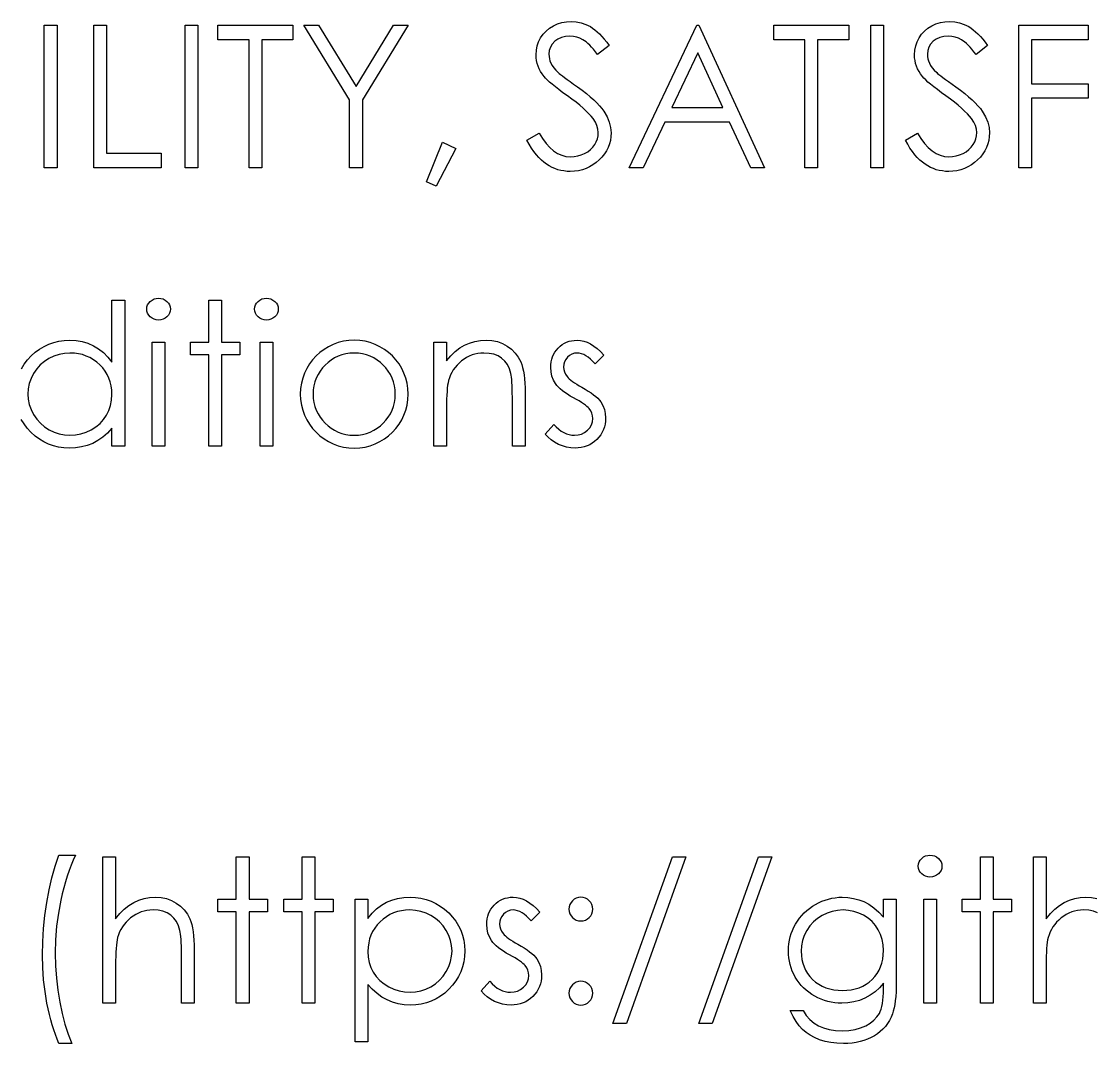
# Model space of a CAD drawing. Header units: millimetres. Extents: x -143 to 157, y 0 to 129.
# Drawn here: x -18.33 to 8.03, y 76.84 to 101.92 of the extents above; entities that cross this region are included whole.
import ezdxf

# ---------------------------------------------------------------- set-up
doc = ezdxf.new("R2010")
doc.units = ezdxf.units.MM

msp = doc.modelspace()

# ---------------------------------------------------------------- linework, layer by layer
at = {"color": 7, "linetype": 'Continuous', "flags": 128}
for points in [[(-17.771, 101.829), (-17.456, 101.829), (-17.456, 101.829), (-17.456, 98.329), (-17.456, 98.329), (-17.771, 98.329), (-17.771, 98.329), (-17.771, 101.829)], [(-16.559, 101.829), (-16.245, 101.829), (-16.245, 101.829), (-16.245, 98.688), (-16.245, 98.688), (-14.899, 98.688), (-14.899, 98.688), (-14.899, 98.329), (-14.899, 98.329), (-16.559, 98.329), (-16.559, 98.329), (-16.559, 101.829)], [(-14.315, 101.829), (-14.001, 101.829), (-14.001, 101.829), (-14.001, 98.329), (-14.001, 98.329), (-14.315, 98.329), (-14.315, 98.329), (-14.315, 101.829)], [(-13.508, 101.47), (-13.508, 101.829), (-13.508, 101.829), (-11.668, 101.829), (-11.668, 101.829), (-11.668, 101.47), (-11.668, 101.47), (-12.431, 101.47), (-12.431, 101.47), (-12.431, 98.329), (-12.431, 98.329), (-12.745, 98.329), (-12.745, 98.329), (-12.745, 101.47), (-12.745, 101.47), (-13.508, 101.47)], [(-11.399, 101.829), (-11.039, 101.829), (-11.039, 101.829), (-10.119, 100.325), (-10.119, 100.325), (-9.201, 101.829), (-9.201, 101.829), (-8.841, 101.829), (-8.841, 101.829), (-9.963, 99.993), (-9.963, 99.993), (-9.963, 98.329), (-9.963, 98.329), (-10.277, 98.329), (-10.277, 98.329), (-10.277, 99.993), (-10.277, 99.993), (-11.399, 101.829)], [(-5.924, 99.004), (-5.628, 99.182), (-5.628, 99.182), (-5.544, 99.045), (-5.456, 98.926), (-5.365, 98.826), (-5.27, 98.744), (-5.173, 98.68), (-5.072, 98.635), (-4.967, 98.607), (-4.86, 98.598), (-4.86, 98.598), (-4.768, 98.603), (-4.679, 98.619), (-4.593, 98.644), (-4.509, 98.68), (-4.432, 98.724), (-4.365, 98.776), (-4.308, 98.834), (-4.26, 98.899), (-4.223, 98.969), (-4.195, 99.041), (-4.18, 99.115), (-4.174, 99.191), (-4.174, 99.191), (-4.182, 99.278), (-4.206, 99.365), (-4.245, 99.45), (-4.3, 99.535), (-4.3, 99.535), (-4.348, 99.595), (-4.404, 99.657), (-4.47, 99.722), (-4.544, 99.791), (-4.627, 99.862), (-4.719, 99.936), (-4.821, 100.013), (-4.931, 100.093), (-4.931, 100.093), (-5.041, 100.172), (-5.14, 100.247), (-5.227, 100.315), (-5.305, 100.377), (-5.371, 100.434), (-5.427, 100.484), (-5.471, 100.53), (-5.504, 100.569), (-5.504, 100.569), (-5.55, 100.632), (-5.59, 100.695), (-5.624, 100.759), (-5.651, 100.826), (-5.673, 100.892), (-5.688, 100.961), (-5.697, 101.031), (-5.7, 101.102), (-5.7, 101.102), (-5.693, 101.213), (-5.672, 101.319), (-5.638, 101.42), (-5.589, 101.516), (-5.528, 101.605), (-5.455, 101.684), (-5.371, 101.752), (-5.277, 101.811), (-5.173, 101.858), (-5.065, 101.892), (-4.954, 101.912), (-4.838, 101.919), (-4.838, 101.919), (-4.714, 101.911), (-4.594, 101.887), (-4.479, 101.847), (-4.368, 101.792), (-4.312, 101.757), (-4.257, 101.715), (-4.2, 101.667), (-4.143, 101.612), (-4.085, 101.551), (-4.026, 101.483), (-3.965, 101.408), (-3.905, 101.326), (-3.905, 101.326), (-4.189, 101.111), (-4.189, 101.111), (-4.241, 101.177), (-4.291, 101.237), (-4.338, 101.291), (-4.385, 101.338), (-4.428, 101.38), (-4.47, 101.417), (-4.511, 101.448), (-4.549, 101.472), (-4.624, 101.511), (-4.704, 101.538), (-4.786, 101.554), (-4.873, 101.56), (-4.873, 101.56), (-4.981, 101.552), (-5.078, 101.528), (-5.165, 101.488), (-5.242, 101.432), (-5.305, 101.364), (-5.35, 101.289), (-5.377, 101.206), (-5.386, 101.117), (-5.386, 101.117), (-5.383, 101.061), (-5.373, 101.005), (-5.359, 100.951), (-5.337, 100.897), (-5.307, 100.842), (-5.267, 100.785), (-5.216, 100.726), (-5.155, 100.664), (-5.155, 100.664), (-5.132, 100.644), (-5.099, 100.618), (-5.056, 100.585), (-5.002, 100.544), (-4.938, 100.497), (-4.864, 100.444), (-4.779, 100.383), (-4.685, 100.316), (-4.685, 100.316), (-4.571, 100.233), (-4.467, 100.152), (-4.372, 100.073), (-4.287, 99.997), (-4.21, 99.923), (-4.143, 99.852), (-4.085, 99.782), (-4.036, 99.715), (-3.959, 99.583), (-3.904, 99.452), (-3.871, 99.319), (-3.86, 99.187), (-3.86, 99.187), (-3.864, 99.093), (-3.878, 99.001), (-3.901, 98.914), (-3.933, 98.829), (-3.974, 98.747), (-4.024, 98.668), (-4.083, 98.593), (-4.152, 98.521), (-4.227, 98.455), (-4.305, 98.398), (-4.388, 98.349), (-4.474, 98.31), (-4.565, 98.279), (-4.66, 98.257), (-4.758, 98.244), (-4.86, 98.239), (-4.86, 98.239), (-4.939, 98.242), (-5.017, 98.251), (-5.093, 98.264), (-5.166, 98.283), (-5.238, 98.308), (-5.308, 98.338), (-5.376, 98.374), (-5.443, 98.415), (-5.507, 98.463), (-5.57, 98.518), (-5.633, 98.581), (-5.694, 98.651), (-5.753, 98.728), (-5.811, 98.813), (-5.868, 98.905), (-5.924, 99.004)], [(-1.706, 101.829), (-0.091, 98.329), (-0.091, 98.329), (-0.432, 98.329), (-0.432, 98.329), (-0.95, 99.451), (-0.95, 99.451), (-2.537, 99.451), (-2.537, 99.451), (-3.069, 98.329), (-3.069, 98.329), (-3.412, 98.329), (-3.412, 98.329), (-1.751, 101.829), (-1.751, 101.829), (-1.706, 101.829)], [(0.133, 101.47), (0.133, 101.829), (0.133, 101.829), (1.973, 101.829), (1.973, 101.829), (1.973, 101.47), (1.973, 101.47), (1.21, 101.47), (1.21, 101.47), (1.21, 98.329), (1.21, 98.329), (0.896, 98.329), (0.896, 98.329), (0.896, 101.47), (0.896, 101.47), (0.133, 101.47)], [(2.512, 101.829), (2.826, 101.829), (2.826, 101.829), (2.826, 98.329), (2.826, 98.329), (2.512, 98.329), (2.512, 98.329), (2.512, 101.829)], [(3.364, 99.004), (3.66, 99.182), (3.66, 99.182), (3.745, 99.045), (3.832, 98.926), (3.924, 98.826), (4.018, 98.744), (4.116, 98.68), (4.217, 98.635), (4.321, 98.607), (4.428, 98.598), (4.428, 98.598), (4.52, 98.603), (4.609, 98.619), (4.696, 98.644), (4.779, 98.68), (4.856, 98.724), (4.923, 98.776), (4.981, 98.834), (5.029, 98.899), (5.066, 98.969), (5.093, 99.041), (5.109, 99.115), (5.114, 99.191), (5.114, 99.191), (5.106, 99.278), (5.083, 99.365), (5.043, 99.45), (4.989, 99.535), (4.989, 99.535), (4.941, 99.595), (4.885, 99.657), (4.819, 99.722), (4.745, 99.791), (4.661, 99.862), (4.569, 99.936), (4.468, 100.013), (4.358, 100.093), (4.358, 100.093), (4.248, 100.172), (4.149, 100.247), (4.061, 100.315), (3.984, 100.377), (3.917, 100.434), (3.862, 100.484), (3.818, 100.53), (3.784, 100.569), (3.784, 100.569), (3.739, 100.632), (3.699, 100.695), (3.665, 100.759), (3.638, 100.826), (3.616, 100.892), (3.6, 100.961), (3.591, 101.031), (3.588, 101.102), (3.588, 101.102), (3.595, 101.213), (3.617, 101.319), (3.651, 101.42), (3.699, 101.516), (3.761, 101.605), (3.833, 101.684), (3.917, 101.752), (4.012, 101.811), (4.115, 101.858), (4.223, 101.892), (4.334, 101.912), (4.451, 101.919), (4.451, 101.919), (4.574, 101.911), (4.694, 101.887), (4.809, 101.847), (4.921, 101.792), (4.976, 101.757), (5.031, 101.715), (5.088, 101.667), (5.146, 101.612), (5.204, 101.551), (5.263, 101.483), (5.323, 101.408), (5.383, 101.326), (5.383, 101.326), (5.099, 101.111), (5.099, 101.111), (5.048, 101.177), (4.998, 101.237), (4.95, 101.291), (4.904, 101.338), (4.86, 101.38), (4.818, 101.417), (4.778, 101.448), (4.74, 101.472), (4.664, 101.511), (4.585, 101.538), (4.502, 101.554), (4.416, 101.56), (4.416, 101.56), (4.308, 101.552), (4.21, 101.528), (4.123, 101.488), (4.046, 101.432), (3.983, 101.364), (3.938, 101.289), (3.912, 101.206), (3.903, 101.117), (3.903, 101.117), (3.905, 101.061), (3.915, 101.005), (3.93, 100.951), (3.952, 100.897), (3.982, 100.842), (4.022, 100.785), (4.072, 100.726), (4.133, 100.664), (4.133, 100.664), (4.156, 100.644), (4.189, 100.618), (4.233, 100.585), (4.287, 100.544), (4.351, 100.497), (4.425, 100.444), (4.509, 100.383), (4.604, 100.316), (4.604, 100.316), (4.717, 100.233), (4.822, 100.152), (4.916, 100.073), (5.002, 99.997), (5.078, 99.923), (5.146, 99.852), (5.204, 99.782), (5.252, 99.715), (5.329, 99.583), (5.384, 99.452), (5.417, 99.319), (5.428, 99.187), (5.428, 99.187), (5.424, 99.093), (5.41, 99.001), (5.388, 98.914), (5.355, 98.829), (5.315, 98.747), (5.264, 98.668), (5.205, 98.593), (5.137, 98.521), (5.062, 98.455), (4.983, 98.398), (4.9, 98.349), (4.814, 98.31), (4.724, 98.279), (4.629, 98.257), (4.531, 98.244), (4.428, 98.239), (4.428, 98.239), (4.349, 98.242), (4.271, 98.251), (4.196, 98.264), (4.122, 98.283), (4.051, 98.308), (3.98, 98.338), (3.912, 98.374), (3.846, 98.415), (3.781, 98.463), (3.718, 98.518), (3.656, 98.581), (3.595, 98.651), (3.535, 98.728), (3.477, 98.813), (3.42, 98.905), (3.364, 99.004)], [(6.146, 101.829), (7.851, 101.829), (7.851, 101.829), (7.851, 101.47), (7.851, 101.47), (6.46, 101.47), (6.46, 101.47), (6.46, 100.393), (6.46, 100.393), (7.851, 100.393), (7.851, 100.393), (7.851, 100.034), (7.851, 100.034), (6.46, 100.034), (6.46, 100.034), (6.46, 98.329), (6.46, 98.329), (6.146, 98.329), (6.146, 98.329), (6.146, 101.829)], [(-1.732, 101.147), (-2.366, 99.81), (-2.366, 99.81), (-1.115, 99.81), (-1.115, 99.81), (-1.732, 101.147)], [(-7.995, 98.957), (-7.674, 98.802), (-7.674, 98.802), (-8.157, 97.88), (-8.157, 97.88), (-8.392, 97.983), (-8.392, 97.983), (-7.995, 98.957)], [(-15.796, 95.085), (-15.796, 91.496), (-15.796, 91.496), (-16.11, 91.496), (-16.11, 91.496), (-16.11, 91.938), (-16.11, 91.938), (-16.219, 91.82), (-16.333, 91.719), (-16.455, 91.635), (-16.583, 91.568), (-16.717, 91.517), (-16.856, 91.48), (-17.003, 91.458), (-17.155, 91.451), (-17.155, 91.451), (-17.29, 91.457), (-17.421, 91.475), (-17.546, 91.506), (-17.667, 91.548), (-17.782, 91.602), (-17.893, 91.669), (-17.998, 91.747), (-18.098, 91.839), (-18.19, 91.938), (-18.269, 92.043), (-18.336, 92.153)], [(-18.334, 93.4), (-18.267, 93.509), (-18.187, 93.613), (-18.094, 93.712), (-17.993, 93.802), (-17.887, 93.881), (-17.776, 93.948), (-17.66, 94.002), (-17.538, 94.044), (-17.412, 94.074), (-17.281, 94.092), (-17.145, 94.098), (-17.145, 94.098), (-16.989, 94.09), (-16.84, 94.065), (-16.699, 94.022), (-16.566, 93.963), (-16.44, 93.887), (-16.322, 93.795), (-16.213, 93.685), (-16.11, 93.558), (-16.11, 93.558), (-16.11, 95.085), (-16.11, 95.085), (-15.796, 95.085)], [(-14.967, 95.13), (-14.909, 95.125), (-14.855, 95.111), (-14.805, 95.085), (-14.761, 95.051), (-14.723, 95.01), (-14.696, 94.963), (-14.68, 94.914), (-14.674, 94.86), (-14.674, 94.86), (-14.68, 94.807), (-14.696, 94.758), (-14.723, 94.712), (-14.761, 94.671), (-14.805, 94.637), (-14.855, 94.611), (-14.909, 94.597), (-14.967, 94.592), (-14.967, 94.592), (-15.025, 94.597), (-15.077, 94.611), (-15.127, 94.637), (-15.172, 94.671), (-15.209, 94.712), (-15.236, 94.758), (-15.252, 94.807), (-15.258, 94.86), (-15.258, 94.86), (-15.252, 94.914), (-15.236, 94.963), (-15.209, 95.01), (-15.172, 95.051), (-15.127, 95.085), (-15.077, 95.111), (-15.025, 95.125), (-14.967, 95.13)], [(-13.732, 95.085), (-13.418, 95.085), (-13.418, 95.085), (-13.418, 94.053), (-13.418, 94.053), (-12.969, 94.053), (-12.969, 94.053), (-12.969, 93.739), (-12.969, 93.739), (-13.418, 93.739), (-13.418, 93.739), (-13.418, 91.496), (-13.418, 91.496), (-13.732, 91.496), (-13.732, 91.496), (-13.732, 93.739), (-13.732, 93.739), (-14.181, 93.739), (-14.181, 93.739), (-14.181, 94.053), (-14.181, 94.053), (-13.732, 94.053), (-13.732, 94.053), (-13.732, 95.085)], [(-12.32, 95.13), (-12.262, 95.125), (-12.208, 95.111), (-12.158, 95.085), (-12.113, 95.051), (-12.075, 95.01), (-12.049, 94.963), (-12.033, 94.914), (-12.027, 94.86), (-12.027, 94.86), (-12.033, 94.807), (-12.049, 94.758), (-12.075, 94.712), (-12.113, 94.671), (-12.158, 94.637), (-12.208, 94.611), (-12.262, 94.597), (-12.32, 94.592), (-12.32, 94.592), (-12.377, 94.597), (-12.43, 94.611), (-12.48, 94.637), (-12.525, 94.671), (-12.562, 94.712), (-12.589, 94.758), (-12.605, 94.807), (-12.61, 94.86), (-12.61, 94.86), (-12.605, 94.914), (-12.589, 94.963), (-12.562, 95.01), (-12.525, 95.051), (-12.48, 95.085), (-12.43, 95.111), (-12.377, 95.125), (-12.32, 95.13)], [(-15.123, 94.053), (-14.809, 94.053), (-14.809, 94.053), (-14.809, 91.496), (-14.809, 91.496), (-15.123, 91.496), (-15.123, 91.496), (-15.123, 94.053)], [(-12.476, 94.053), (-12.162, 94.053), (-12.162, 94.053), (-12.162, 91.496), (-12.162, 91.496), (-12.476, 91.496), (-12.476, 91.496), (-12.476, 94.053)], [(-8.213, 94.053), (-7.899, 94.053), (-7.899, 94.053), (-7.899, 93.592), (-7.899, 93.592), (-7.796, 93.715), (-7.688, 93.821), (-7.574, 93.908), (-7.455, 93.978), (-7.331, 94.03), (-7.201, 94.068), (-7.066, 94.091), (-6.926, 94.098), (-6.926, 94.098), (-6.784, 94.089), (-6.651, 94.063), (-6.526, 94.017), (-6.41, 93.954), (-6.304, 93.875), (-6.213, 93.784), (-6.137, 93.68), (-6.076, 93.564), (-6.051, 93.499), (-6.03, 93.425), (-6.011, 93.342), (-5.996, 93.251), (-5.985, 93.152), (-5.976, 93.044), (-5.971, 92.927), (-5.969, 92.802), (-5.969, 92.802), (-5.969, 91.496), (-5.969, 91.496), (-6.283, 91.496), (-6.283, 91.496), (-6.283, 92.699), (-6.283, 92.699), (-6.284, 92.803), (-6.285, 92.899), (-6.288, 92.985), (-6.292, 93.063), (-6.298, 93.131), (-6.304, 93.19), (-6.312, 93.24), (-6.32, 93.281), (-6.32, 93.281), (-6.356, 93.399), (-6.406, 93.501), (-6.469, 93.587), (-6.546, 93.658), (-6.635, 93.713), (-6.738, 93.753), (-6.853, 93.776), (-6.98, 93.784), (-6.98, 93.784), (-7.056, 93.781), (-7.13, 93.772), (-7.202, 93.757), (-7.271, 93.736), (-7.339, 93.708), (-7.405, 93.675), (-7.469, 93.635), (-7.531, 93.589), (-7.589, 93.539), (-7.641, 93.486), (-7.689, 93.43), (-7.732, 93.371), (-7.769, 93.31), (-7.801, 93.245), (-7.829, 93.177), (-7.85, 93.107), (-7.85, 93.107), (-7.862, 93.055), (-7.871, 92.993), (-7.88, 92.922), (-7.887, 92.841), (-7.892, 92.751), (-7.896, 92.65), (-7.898, 92.54), (-7.899, 92.42), (-7.899, 92.42), (-7.899, 91.496), (-7.899, 91.496), (-8.213, 91.496), (-8.213, 91.496), (-8.213, 94.053)], [(-4.04, 93.734), (-4.253, 93.515), (-4.253, 93.515), (-4.309, 93.578), (-4.365, 93.633), (-4.421, 93.679), (-4.476, 93.717), (-4.531, 93.746), (-4.586, 93.767), (-4.641, 93.78), (-4.695, 93.784), (-4.695, 93.784), (-4.76, 93.778), (-4.821, 93.758), (-4.878, 93.726), (-4.929, 93.68), (-4.972, 93.626), (-5.002, 93.569), (-5.021, 93.507), (-5.027, 93.44), (-5.027, 93.44), (-5.021, 93.38), (-5.005, 93.321), (-4.978, 93.264), (-4.94, 93.208), (-4.94, 93.208), (-4.915, 93.179), (-4.885, 93.15), (-4.848, 93.118), (-4.805, 93.086), (-4.756, 93.052), (-4.702, 93.018), (-4.641, 92.981), (-4.575, 92.944), (-4.575, 92.944), (-4.493, 92.898), (-4.419, 92.852), (-4.351, 92.807), (-4.29, 92.762), (-4.236, 92.717), (-4.188, 92.673), (-4.148, 92.629), (-4.114, 92.585), (-4.114, 92.585), (-4.062, 92.495), (-4.024, 92.399), (-4.003, 92.297), (-3.995, 92.19), (-3.995, 92.19), (-3.998, 92.114), (-4.008, 92.041), (-4.025, 91.971), (-4.048, 91.904), (-4.079, 91.84), (-4.115, 91.779), (-4.159, 91.721), (-4.209, 91.665), (-4.265, 91.615), (-4.323, 91.571), (-4.385, 91.535), (-4.45, 91.505), (-4.519, 91.481), (-4.591, 91.464), (-4.666, 91.454), (-4.744, 91.451), (-4.744, 91.451), (-4.85, 91.456), (-4.953, 91.474), (-5.054, 91.503), (-5.153, 91.543), (-5.246, 91.593), (-5.331, 91.653), (-5.408, 91.721), (-5.476, 91.797), (-5.476, 91.797), (-5.267, 92.034), (-5.267, 92.034), (-5.207, 91.971), (-5.146, 91.916), (-5.084, 91.87), (-5.021, 91.832), (-4.958, 91.803), (-4.892, 91.782), (-4.827, 91.769), (-4.76, 91.765), (-4.76, 91.765), (-4.67, 91.773), (-4.587, 91.796), (-4.51, 91.834), (-4.441, 91.888), (-4.383, 91.951), (-4.342, 92.022), (-4.317, 92.096), (-4.309, 92.177), (-4.309, 92.177), (-4.315, 92.243), (-4.331, 92.306), (-4.357, 92.365), (-4.395, 92.42), (-4.395, 92.42), (-4.42, 92.447), (-4.451, 92.476), (-4.49, 92.507), (-4.535, 92.539), (-4.587, 92.573), (-4.646, 92.608), (-4.711, 92.645), (-4.783, 92.684), (-4.783, 92.684), (-4.861, 92.728), (-4.932, 92.772), (-4.997, 92.817), (-5.056, 92.86), (-5.108, 92.904), (-5.152, 92.947), (-5.192, 92.991), (-5.224, 93.033), (-5.224, 93.033), (-5.275, 93.122), (-5.312, 93.218), (-5.334, 93.319), (-5.341, 93.427), (-5.341, 93.427), (-5.338, 93.498), (-5.33, 93.565), (-5.315, 93.63), (-5.295, 93.692), (-5.27, 93.75), (-5.238, 93.805), (-5.201, 93.858), (-5.158, 93.907), (-5.11, 93.952), (-5.06, 93.99), (-5.007, 94.023), (-4.95, 94.051), (-4.891, 94.072), (-4.828, 94.086), (-4.763, 94.095), (-4.695, 94.098), (-4.695, 94.098), (-4.613, 94.093), (-4.532, 94.076), (-4.45, 94.047), (-4.368, 94.007), (-4.287, 93.956), (-4.205, 93.894), (-4.122, 93.82), (-4.04, 93.734)], [(-17.141, 93.784), (-17.278, 93.776), (-17.41, 93.751), (-17.536, 93.71), (-17.658, 93.652), (-17.77, 93.58), (-17.87, 93.494), (-17.958, 93.395), (-18.035, 93.282), (-18.096, 93.162), (-18.139, 93.037), (-18.166, 92.909), (-18.174, 92.778), (-18.174, 92.778), (-18.165, 92.648), (-18.139, 92.52), (-18.095, 92.395), (-18.033, 92.273), (-17.956, 92.16), (-17.868, 92.059), (-17.767, 91.972), (-17.654, 91.899), (-17.533, 91.84), (-17.407, 91.799), (-17.278, 91.773), (-17.144, 91.765), (-17.144, 91.765), (-17.008, 91.773), (-16.875, 91.798), (-16.747, 91.839), (-16.622, 91.897), (-16.506, 91.97), (-16.404, 92.054), (-16.317, 92.15), (-16.243, 92.257), (-16.185, 92.374), (-16.143, 92.499), (-16.119, 92.63), (-16.11, 92.769), (-16.11, 92.769), (-16.115, 92.875), (-16.129, 92.976), (-16.152, 93.074), (-16.185, 93.166), (-16.227, 93.255), (-16.278, 93.339), (-16.338, 93.418), (-16.408, 93.493), (-16.485, 93.561), (-16.565, 93.621), (-16.651, 93.671), (-16.74, 93.711), (-16.834, 93.744), (-16.932, 93.766), (-17.034, 93.78), (-17.141, 93.784)], [(-17.412, 81.464), (-17.008, 81.464), (-17.008, 81.464), (-17.062, 81.343), (-17.114, 81.217), (-17.163, 81.086), (-17.209, 80.951), (-17.253, 80.81), (-17.294, 80.664), (-17.332, 80.514), (-17.367, 80.359), (-17.426, 80.04), (-17.468, 79.718), (-17.493, 79.389), (-17.501, 79.056), (-17.501, 79.056), (-17.494, 78.748), (-17.475, 78.445), (-17.441, 78.149), (-17.394, 77.857), (-17.335, 77.577), (-17.266, 77.315), (-17.186, 77.07), (-17.097, 76.842), (-17.097, 76.842), (-17.412, 76.842), (-17.412, 76.842), (-17.456, 76.949), (-17.499, 77.061), (-17.539, 77.177), (-17.577, 77.298), (-17.613, 77.424), (-17.646, 77.554), (-17.677, 77.689), (-17.706, 77.828), (-17.754, 78.115), (-17.788, 78.408), (-17.808, 78.707), (-17.815, 79.011), (-17.815, 79.011), (-17.809, 79.34), (-17.789, 79.665), (-17.757, 79.985), (-17.712, 80.301), (-17.655, 80.609), (-17.585, 80.906), (-17.504, 81.19), (-17.412, 81.464)], [(3.968, 81.464), (4.027, 81.459), (4.081, 81.444), (4.13, 81.419), (4.175, 81.384), (4.213, 81.343), (4.24, 81.297), (4.256, 81.247), (4.262, 81.193), (4.262, 81.193), (4.256, 81.14), (4.24, 81.091), (4.213, 81.046), (4.175, 81.004), (4.13, 80.97), (4.081, 80.945), (4.027, 80.93), (3.968, 80.925), (3.968, 80.925), (3.911, 80.93), (3.858, 80.945), (3.809, 80.97), (3.764, 81.004), (3.727, 81.046), (3.7, 81.091), (3.684, 81.14), (3.678, 81.193), (3.678, 81.193), (3.684, 81.247), (3.7, 81.297), (3.727, 81.343), (3.764, 81.384), (3.809, 81.419), (3.858, 81.444), (3.911, 81.459), (3.968, 81.464)], [(-16.335, 81.419), (-16.021, 81.419), (-16.021, 81.419), (-16.021, 79.904), (-16.021, 79.904), (-15.917, 80.028), (-15.807, 80.135), (-15.694, 80.226), (-15.575, 80.3), (-15.45, 80.357), (-15.321, 80.399), (-15.187, 80.423), (-15.047, 80.432), (-15.047, 80.432), (-14.906, 80.422), (-14.773, 80.396), (-14.648, 80.35), (-14.531, 80.287), (-14.426, 80.209), (-14.335, 80.118), (-14.259, 80.014), (-14.198, 79.899), (-14.173, 79.834), (-14.151, 79.759), (-14.133, 79.677), (-14.118, 79.586), (-14.106, 79.486), (-14.098, 79.378), (-14.092, 79.261), (-14.091, 79.135), (-14.091, 79.135), (-14.091, 77.829), (-14.091, 77.829), (-14.405, 77.829), (-14.405, 77.829), (-14.405, 79.032), (-14.405, 79.032), (-14.406, 79.137), (-14.407, 79.232), (-14.41, 79.318), (-14.414, 79.396), (-14.419, 79.464), (-14.425, 79.523), (-14.433, 79.573), (-14.442, 79.614), (-14.442, 79.614), (-14.479, 79.732), (-14.53, 79.834), (-14.593, 79.92), (-14.669, 79.991), (-14.758, 80.047), (-14.86, 80.086), (-14.975, 80.11), (-15.103, 80.118), (-15.103, 80.118), (-15.178, 80.115), (-15.252, 80.106), (-15.324, 80.09), (-15.394, 80.069), (-15.462, 80.041), (-15.527, 80.008), (-15.591, 79.968), (-15.652, 79.923), (-15.711, 79.872), (-15.763, 79.82), (-15.811, 79.763), (-15.854, 79.705), (-15.891, 79.643), (-15.923, 79.578), (-15.95, 79.51), (-15.972, 79.44), (-15.972, 79.44), (-15.983, 79.389), (-15.993, 79.328), (-16.002, 79.257), (-16.009, 79.176), (-16.013, 79.085), (-16.018, 78.984), (-16.02, 78.874), (-16.021, 78.754), (-16.021, 78.754), (-16.021, 77.829), (-16.021, 77.829), (-16.335, 77.829), (-16.335, 77.829), (-16.335, 81.419)], [(-13.059, 81.419), (-12.745, 81.419), (-12.745, 81.419), (-12.745, 80.387), (-12.745, 80.387), (-12.296, 80.387), (-12.296, 80.387), (-12.296, 80.073), (-12.296, 80.073), (-12.745, 80.073), (-12.745, 80.073), (-12.745, 77.829), (-12.745, 77.829), (-13.059, 77.829), (-13.059, 77.829), (-13.059, 80.073), (-13.059, 80.073), (-13.508, 80.073), (-13.508, 80.073), (-13.508, 80.387), (-13.508, 80.387), (-13.059, 80.387), (-13.059, 80.387), (-13.059, 81.419)], [(-11.444, 81.419), (-11.129, 81.419), (-11.129, 81.419), (-11.129, 80.387), (-11.129, 80.387), (-10.681, 80.387), (-10.681, 80.387), (-10.681, 80.073), (-10.681, 80.073), (-11.129, 80.073), (-11.129, 80.073), (-11.129, 77.829), (-11.129, 77.829), (-11.444, 77.829), (-11.444, 77.829), (-11.444, 80.073), (-11.444, 80.073), (-11.892, 80.073), (-11.892, 80.073), (-11.892, 80.387), (-11.892, 80.387), (-11.444, 80.387), (-11.444, 80.387), (-11.444, 81.419)], [(-2.021, 81.419), (-3.484, 77.335), (-3.484, 77.335), (-3.815, 77.335), (-3.815, 77.335), (-2.351, 81.419), (-2.351, 81.419), (-2.021, 81.419)], [(0.088, 81.419), (-1.375, 77.335), (-1.375, 77.335), (-1.706, 77.335), (-1.706, 77.335), (-0.242, 81.419), (-0.242, 81.419), (0.088, 81.419)], [(5.204, 81.419), (5.518, 81.419), (5.518, 81.419), (5.518, 80.387), (5.518, 80.387), (5.967, 80.387), (5.967, 80.387), (5.967, 80.073), (5.967, 80.073), (5.518, 80.073), (5.518, 80.073), (5.518, 77.829), (5.518, 77.829), (5.204, 77.829), (5.204, 77.829), (5.204, 80.073), (5.204, 80.073), (4.755, 80.073), (4.755, 80.073), (4.755, 80.387), (4.755, 80.387), (5.204, 80.387), (5.204, 80.387), (5.204, 81.419)], [(6.505, 81.419), (6.819, 81.419), (6.819, 81.419), (6.819, 79.904), (6.819, 79.904), (6.923, 80.028), (7.032, 80.135), (7.146, 80.226), (7.265, 80.3), (7.389, 80.357), (7.519, 80.399), (7.653, 80.423), (7.792, 80.432), (7.792, 80.432), (7.934, 80.422), (8.067, 80.396)], [(8.081, 80.047), (7.98, 80.086), (7.865, 80.11), (7.737, 80.118), (7.737, 80.118), (7.661, 80.115), (7.588, 80.106), (7.515, 80.09), (7.446, 80.069), (7.378, 80.041), (7.313, 80.008), (7.249, 79.968), (7.187, 79.923), (7.129, 79.872), (7.077, 79.82), (7.029, 79.763), (6.986, 79.705), (6.949, 79.643), (6.917, 79.578), (6.889, 79.51), (6.868, 79.44), (6.868, 79.44), (6.856, 79.389), (6.847, 79.328), (6.838, 79.257), (6.831, 79.176), (6.826, 79.085), (6.822, 78.984), (6.82, 78.874), (6.819, 78.754), (6.819, 78.754), (6.819, 77.829), (6.819, 77.829), (6.505, 77.829), (6.505, 77.829), (6.505, 81.419)], [(-10.142, 80.387), (-9.828, 80.387), (-9.828, 80.387), (-9.828, 79.913), (-9.828, 79.913), (-9.725, 80.04), (-9.615, 80.147), (-9.497, 80.237), (-9.372, 80.308), (-9.239, 80.361), (-9.098, 80.401), (-8.95, 80.424), (-8.795, 80.432), (-8.795, 80.432), (-8.659, 80.425), (-8.527, 80.408), (-8.401, 80.378), (-8.279, 80.335), (-8.163, 80.281), (-8.052, 80.214), (-7.946, 80.136), (-7.845, 80.045), (-7.752, 79.946), (-7.672, 79.842), (-7.604, 79.733), (-7.549, 79.62), (-7.505, 79.501), (-7.475, 79.377), (-7.456, 79.248), (-7.45, 79.115), (-7.45, 79.115), (-7.456, 78.979), (-7.475, 78.848), (-7.505, 78.722), (-7.547, 78.602), (-7.603, 78.486), (-7.67, 78.376), (-7.749, 78.271), (-7.841, 78.172), (-7.941, 78.081), (-8.047, 78.002), (-8.157, 77.936), (-8.272, 77.881), (-8.393, 77.839), (-8.519, 77.809), (-8.65, 77.79), (-8.785, 77.784), (-8.785, 77.784), (-8.937, 77.792), (-9.084, 77.816), (-9.223, 77.856), (-9.357, 77.912), (-9.484, 77.983), (-9.605, 78.071), (-9.72, 78.174), (-9.828, 78.292), (-9.828, 78.292), (-9.828, 76.887), (-9.828, 76.887), (-10.142, 76.887), (-10.142, 76.887), (-10.142, 80.387)], [(-5.61, 80.068), (-5.823, 79.848), (-5.823, 79.848), (-5.879, 79.911), (-5.936, 79.966), (-5.992, 80.012), (-6.046, 80.05), (-6.102, 80.08), (-6.156, 80.101), (-6.211, 80.113), (-6.265, 80.118), (-6.265, 80.118), (-6.331, 80.111), (-6.392, 80.092), (-6.449, 80.059), (-6.5, 80.014), (-6.543, 79.96), (-6.573, 79.902), (-6.591, 79.84), (-6.597, 79.773), (-6.597, 79.773), (-6.592, 79.713), (-6.576, 79.655), (-6.548, 79.597), (-6.51, 79.541), (-6.51, 79.541), (-6.486, 79.512), (-6.455, 79.483), (-6.419, 79.451), (-6.376, 79.419), (-6.327, 79.386), (-6.272, 79.351), (-6.212, 79.315), (-6.145, 79.278), (-6.145, 79.278), (-6.064, 79.231), (-5.99, 79.186), (-5.922, 79.14), (-5.861, 79.095), (-5.807, 79.05), (-5.759, 79.006), (-5.718, 78.962), (-5.685, 78.919), (-5.685, 78.919), (-5.633, 78.828), (-5.595, 78.732), (-5.573, 78.63), (-5.565, 78.523), (-5.565, 78.523), (-5.569, 78.447), (-5.579, 78.375), (-5.596, 78.304), (-5.619, 78.238), (-5.65, 78.173), (-5.686, 78.112), (-5.729, 78.054), (-5.78, 77.999), (-5.835, 77.948), (-5.894, 77.905), (-5.955, 77.868), (-6.02, 77.838), (-6.089, 77.814), (-6.161, 77.797), (-6.236, 77.788), (-6.315, 77.784), (-6.315, 77.784), (-6.421, 77.79), (-6.524, 77.807), (-6.625, 77.836), (-6.724, 77.876), (-6.817, 77.927), (-6.902, 77.986), (-6.978, 78.054), (-7.046, 78.131), (-7.046, 78.131), (-6.838, 78.368), (-6.838, 78.368), (-6.778, 78.304), (-6.717, 78.25), (-6.654, 78.203), (-6.592, 78.166), (-6.528, 78.136), (-6.463, 78.115), (-6.398, 78.102), (-6.331, 78.098), (-6.331, 78.098), (-6.241, 78.106), (-6.157, 78.129), (-6.081, 78.167), (-6.011, 78.221), (-5.954, 78.285), (-5.912, 78.355), (-5.888, 78.429), (-5.879, 78.51), (-5.879, 78.51), (-5.885, 78.576), (-5.901, 78.64), (-5.928, 78.698), (-5.966, 78.754), (-5.966, 78.754), (-5.99, 78.78), (-6.022, 78.809), (-6.06, 78.84), (-6.105, 78.872), (-6.157, 78.906), (-6.216, 78.941), (-6.281, 78.978), (-6.353, 79.017), (-6.353, 79.017), (-6.431, 79.062), (-6.503, 79.106), (-6.567, 79.15), (-6.626, 79.193), (-6.678, 79.237), (-6.723, 79.28), (-6.762, 79.324), (-6.794, 79.367), (-6.794, 79.367), (-6.846, 79.456), (-6.882, 79.552), (-6.905, 79.653), (-6.912, 79.761), (-6.912, 79.761), (-6.909, 79.831), (-6.9, 79.899), (-6.886, 79.963), (-6.866, 80.025), (-6.84, 80.083), (-6.808, 80.139), (-6.771, 80.191), (-6.729, 80.24), (-6.681, 80.285), (-6.63, 80.324), (-6.577, 80.357), (-6.521, 80.384), (-6.461, 80.405), (-6.399, 80.42), (-6.334, 80.429), (-6.265, 80.432), (-6.265, 80.432), (-6.184, 80.426), (-6.102, 80.409), (-6.02, 80.38), (-5.938, 80.34), (-5.857, 80.289), (-5.775, 80.227), (-5.692, 80.153), (-5.61, 80.068)], [(2.826, 80.387), (3.14, 80.387), (3.14, 80.387), (3.14, 78.357), (3.14, 78.357), (3.138, 78.227), (3.134, 78.107), (3.126, 77.995), (3.117, 77.893), (3.103, 77.799), (3.087, 77.715), (3.068, 77.639), (3.047, 77.572), (3.047, 77.572), (3.011, 77.487), (2.971, 77.407), (2.925, 77.332), (2.872, 77.262), (2.813, 77.197), (2.749, 77.136), (2.679, 77.081), (2.603, 77.031), (2.522, 76.987), (2.437, 76.948), (2.348, 76.915), (2.255, 76.89), (2.158, 76.869), (2.057, 76.854), (1.952, 76.845), (1.843, 76.842), (1.843, 76.842), (1.685, 76.847), (1.535, 76.866), (1.393, 76.894), (1.259, 76.936), (1.135, 76.987), (1.024, 77.046), (0.925, 77.113), (0.837, 77.188), (0.757, 77.276), (0.681, 77.382), (0.607, 77.507), (0.537, 77.65), (0.537, 77.65), (0.851, 77.65), (0.851, 77.65), (0.931, 77.532), (1.021, 77.431), (1.122, 77.345), (1.233, 77.277), (1.357, 77.224), (1.496, 77.186), (1.647, 77.164), (1.813, 77.156), (1.813, 77.156), (1.977, 77.164), (2.128, 77.186), (2.265, 77.224), (2.39, 77.277), (2.499, 77.341), (2.591, 77.413), (2.666, 77.493), (2.725, 77.581), (2.749, 77.631), (2.77, 77.687), (2.786, 77.752), (2.8, 77.824), (2.812, 77.903), (2.819, 77.99), (2.824, 78.085), (2.826, 78.187), (2.826, 78.187), (2.826, 78.319), (2.826, 78.319), (2.727, 78.208), (2.62, 78.109), (2.501, 78.025), (2.372, 77.955), (2.236, 77.9), (2.096, 77.861), (1.952, 77.837), (1.803, 77.829), (1.803, 77.829), (1.716, 77.832), (1.63, 77.84), (1.545, 77.854), (1.461, 77.873), (1.379, 77.897), (1.299, 77.927), (1.219, 77.962), (1.141, 78.003), (1.066, 78.048), (0.995, 78.098), (0.928, 78.15), (0.866, 78.207), (0.809, 78.267), (0.755, 78.331), (0.706, 78.399), (0.661, 78.471), (0.622, 78.545), (0.588, 78.621), (0.558, 78.699), (0.534, 78.779), (0.516, 78.86), (0.503, 78.944), (0.495, 79.029), (0.492, 79.116), (0.492, 79.116), (0.495, 79.203), (0.504, 79.289), (0.517, 79.374), (0.536, 79.456), (0.561, 79.538), (0.591, 79.618), (0.627, 79.695), (0.668, 79.773), (0.715, 79.847), (0.765, 79.917), (0.82, 79.983), (0.879, 80.045), (0.942, 80.103), (1.009, 80.157), (1.081, 80.208), (1.156, 80.254), (1.235, 80.296), (1.314, 80.332), (1.395, 80.362), (1.476, 80.387), (1.559, 80.406), (1.643, 80.42), (1.728, 80.429), (1.813, 80.432), (1.813, 80.432), (1.954, 80.425), (2.09, 80.404), (2.221, 80.371), (2.347, 80.323), (2.47, 80.258), (2.591, 80.173), (2.709, 80.066), (2.826, 79.939), (2.826, 79.939), (2.826, 80.387)], [(3.813, 80.387), (4.127, 80.387), (4.127, 80.387), (4.127, 77.829), (4.127, 77.829), (3.813, 77.829), (3.813, 77.829), (3.813, 80.387)], [(-8.798, 80.118), (-8.904, 80.113), (-9.006, 80.099), (-9.105, 80.077), (-9.199, 80.045), (-9.288, 80.004), (-9.373, 79.954), (-9.455, 79.895), (-9.531, 79.827), (-9.6, 79.752), (-9.661, 79.672), (-9.712, 79.588), (-9.754, 79.5), (-9.786, 79.407), (-9.809, 79.31), (-9.823, 79.208), (-9.828, 79.102), (-9.828, 79.102), (-9.82, 78.963), (-9.795, 78.832), (-9.754, 78.708), (-9.696, 78.59), (-9.622, 78.483), (-9.534, 78.387), (-9.431, 78.303), (-9.315, 78.231), (-9.189, 78.173), (-9.06, 78.131), (-8.929, 78.107), (-8.793, 78.098), (-8.793, 78.098), (-8.659, 78.107), (-8.53, 78.132), (-8.405, 78.173), (-8.284, 78.232), (-8.171, 78.306), (-8.07, 78.393), (-7.982, 78.493), (-7.906, 78.607), (-7.844, 78.729), (-7.799, 78.853), (-7.773, 78.981), (-7.764, 79.111), (-7.764, 79.111), (-7.773, 79.243), (-7.799, 79.37), (-7.843, 79.495), (-7.904, 79.616), (-7.98, 79.728), (-8.068, 79.827), (-8.169, 79.913), (-8.281, 79.986), (-8.402, 80.043), (-8.528, 80.085), (-8.66, 80.109), (-8.798, 80.118)], [(1.838, 80.118), (1.701, 80.109), (1.569, 80.084), (1.442, 80.042), (1.319, 79.984), (1.205, 79.911), (1.105, 79.824), (1.017, 79.726), (0.942, 79.614), (0.883, 79.494), (0.841, 79.369), (0.815, 79.238), (0.806, 79.104), (0.806, 79.104), (0.811, 79.002), (0.824, 78.905), (0.846, 78.811), (0.877, 78.724), (0.916, 78.64), (0.965, 78.56), (1.022, 78.485), (1.088, 78.415), (1.161, 78.351), (1.24, 78.296), (1.324, 78.25), (1.412, 78.211), (1.506, 78.182), (1.606, 78.16), (1.71, 78.147), (1.82, 78.143), (1.82, 78.143), (1.93, 78.147), (2.035, 78.16), (2.135, 78.181), (2.229, 78.21), (2.317, 78.248), (2.4, 78.295), (2.478, 78.35), (2.549, 78.413), (2.614, 78.483), (2.67, 78.559), (2.718, 78.64), (2.757, 78.725), (2.787, 78.816), (2.808, 78.913), (2.821, 79.015), (2.826, 79.122), (2.826, 79.122), (2.818, 79.261), (2.794, 79.393), (2.754, 79.517), (2.699, 79.632), (2.629, 79.739), (2.545, 79.834), (2.449, 79.916), (2.339, 79.987), (2.221, 80.044), (2.098, 80.085), (1.97, 80.109), (1.838, 80.118)]]:
    msp.add_lwpolyline(points, dxfattribs=at)
at = {"color": 7, "linetype": 'Continuous'}
for centre, radius, start, end in [((-10.163, 92.775), 1.324, 90.0001, 89.9999), ((-10.165, 92.775), 1.009, 90.0002, 89.9998), ((-4.601, 80.14), 0.292, 90.0002, 89.9998), ((-4.601, 78.076), 0.292, 90.0002, 89.9998)]:
    msp.add_arc(centre, radius, start, end, dxfattribs=at)

doc.saveas('drawing.dxf')
